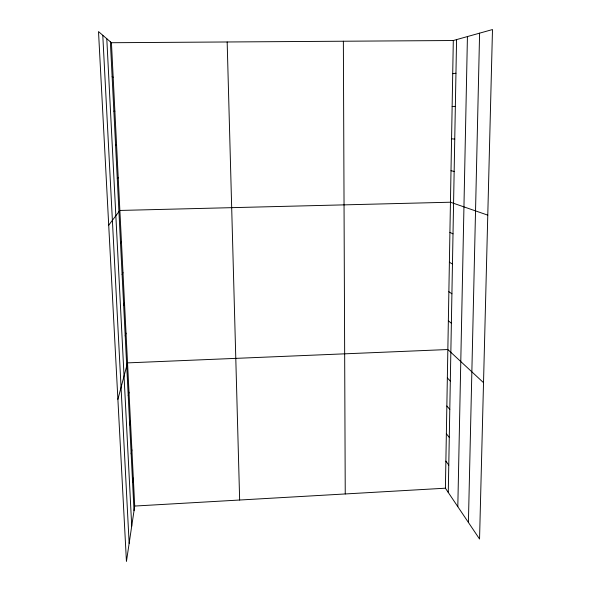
<?xml version="1.0" encoding="UTF-8"?>
<svg xmlns="http://www.w3.org/2000/svg" width="591" height="591" viewBox="0 0 591 591"><rect width="100%" height="100%" fill="white"/><g stroke="black" fill="none" stroke-linecap="round" stroke-linejoin="round"><path stroke-width="0.89" d="M445.4 488.203L453.304 40.52L492.488 29.55L479.552 539.029L445.4 488.203L134.718 506.051L126.437 561.45L98.512 31.604L111.433 42.722L453.304 40.52M448.273 492.48L456.57 39.604M457.811 506.672L467.429 36.568M468.412 522.451L479.597 33.162M132.606 482.455L133.315 478.119M131.158 453.866L131.896 449.84M129.702 424.922L130.456 421.213M128.217 395.608L129.001 392.232M117.897 399.346L127.523 362.881L447.845 349.532L483.519 382.665M125.203 335.865L126.031 333.161M123.667 305.414L124.516 303.065M122.115 274.571L122.987 272.584M120.534 243.322L121.436 241.719M108.714 225.171L119.862 210.448L450.453 202.218L487.774 215.139M117.269 178.615L118.222 177.802M115.577 145.113L116.56 144.714M452.721 73.712L455.949 73.218M452.145 106.469L455.343 106.387M113.864 111.152L114.876 111.182M451.568 138.804L454.745 139.114M451.007 170.718L454.154 171.42M112.127 76.719L113.169 77.185M449.914 232.411L453.009 233.851M449.389 262.234L452.455 264.022M448.872 291.688L451.908 293.816M448.355 320.787L451.369 323.247M447.343 377.937L450.312 381.025M446.848 405.995L449.795 409.393M446.36 433.72L449.278 437.421M445.873 461.12L448.776 465.117M111.433 42.722L134.718 506.051M110.369 41.798L134.024 510.698M106.794 38.725L131.719 526.123M102.782 35.275L129.148 543.328M227.166 41.976L239.65 500.023M343.364 41.23L345.247 493.958"/></g></svg>
